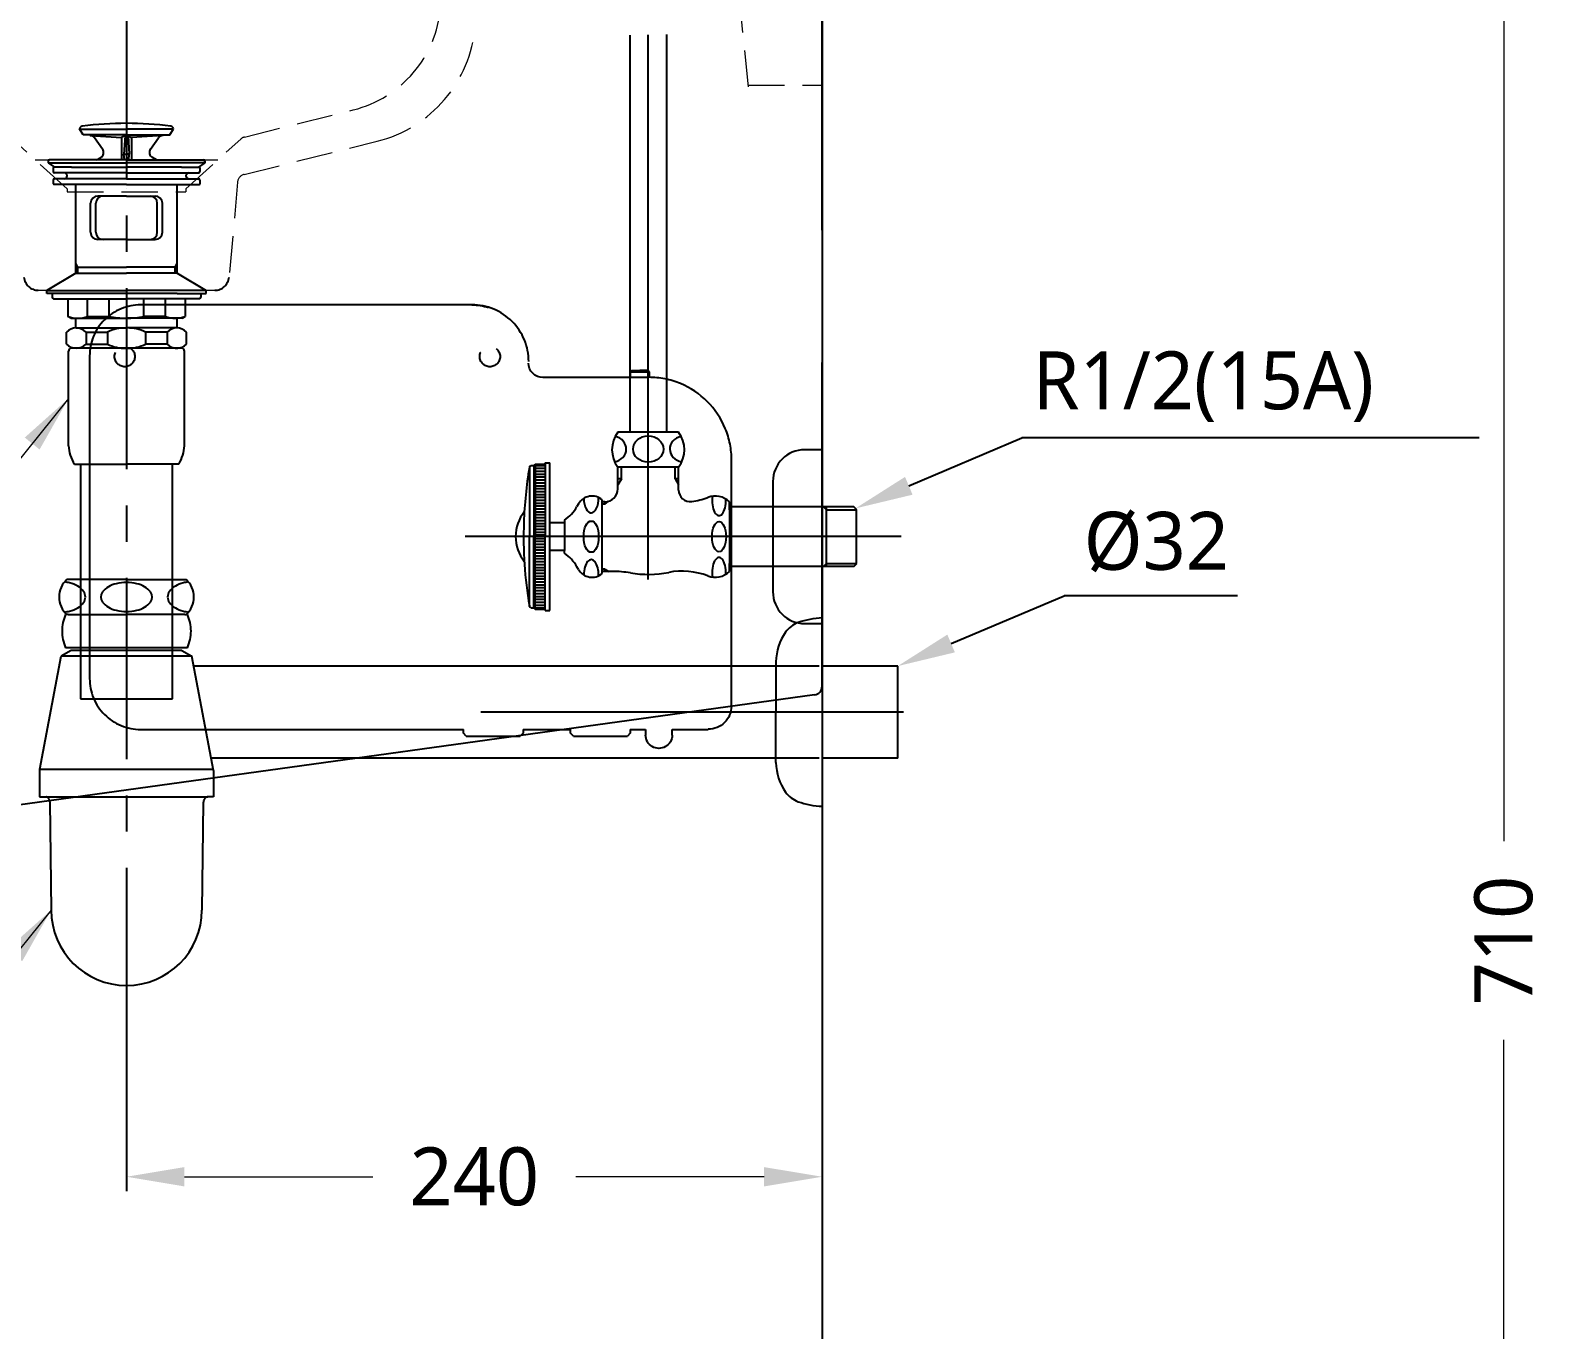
# Model space of a CAD drawing. Header units: inches. Extents: x 2601 to 5701, y -10811 to -8711.
# Drawn here: x 4375 to 4897, y -10448 to -9999 of the extents above; entities that cross this region are included whole.
import ezdxf

# ---------------------------------------------------------------- set-up
doc = ezdxf.new("R2010")
doc.units = ezdxf.units.IN
doc.header["$LTSCALE"] = 50
doc.header["$MEASUREMENT"] = 0
doc.linetypes.add('CENTER', pattern=[2, 1.25, -0.25, 0.25, -0.25])
doc.linetypes.add('HIDDEN', pattern=[0.375, 0.25, -0.125])
for name, color, linetype in [('1', 1, 'Continuous'), ('3', 3, 'Continuous'), ('4', 4, 'Continuous'), ('6', 6, 'Continuous'), ('7', 7, 'Continuous'), ('중심선', 1, 'CENTER')]:
    doc.layers.add(name, color=color, linetype=linetype)
doc.styles.get("Standard").update_dxf_attribs({"font": 'NanumGothic.ttf'})
doc.dimstyles.get("Standard").update_dxf_attribs({"dimtxt": 20, "dimasz": 20, "dimexe": 5, "dimexo": 1.5, "dimgap": 10, "dimtad": 0, "dimtoh": 1, "dimdec": 0, "dimzin": 0, "dimdsep": 46, "dimtxsty": 'Standard', "dimcen": 0, "dimclrd": 3, "dimclre": 3, "dimclrt": 2, "dimadec": 0, "dimazin": 3, "dimtfac": 1, "dimtdec": 0, "dimtofl": 0, "dimtmove": 0, "dimatfit": 3, "dimfxl": 1, "dimtolj": 1, "dimtzin": 0, "dimlwd": 0, "dimlwe": 25, "dimarcsym": 0})

# ---------------------------------------------------------------- blocks, each defined once
blk = doc.blocks.new('*D40')
at = {"color": 3, "linetype": 'Continuous', "lineweight": 25, "transparency": 16777216}
for p, q in [((4408.71, -10304.22), (4408.71, -10399.73)), ((4648.71, -10308.54), (4648.71, -10399.73))]:
    blk.add_line(p, q, dxfattribs=at)
at = {"color": 3, "linetype": 'Continuous', "lineweight": 0, "transparency": 16777216}
for p, q in [((4428.71, -10394.73), (4493.71, -10394.73)), ((4628.71, -10394.73), (4563.71, -10394.73))]:
    blk.add_line(p, q, dxfattribs=at)
at = {"color": 3, "transparency": 16777216}
for points in [[(4428.71, -10391.4), (4428.71, -10398.07), (4408.71, -10394.73)], [(4628.71, -10391.4), (4628.71, -10398.07), (4648.71, -10394.73)]]:
    blk.add_solid(points, dxfattribs=at)
at = {"layer": 'DEFPOINTS', "color": 0, "transparency": 16777216}
for p in [(4408.71, -10302.72), (4648.71, -10307.04), (4648.71, -10394.73)]:
    blk.add_point(p, dxfattribs=at)
at = {"color": 2, "transparency": 16777216, "insert": (4528.71, -10394.73), "char_height": 20, "attachment_point": 5}
blk.add_mtext('\\A1;240', dxfattribs=at)
blk = doc.blocks.new('*D41')
at = {"color": 3, "linetype": 'Continuous', "lineweight": 25, "transparency": 16777216}
for p, q in [((4667.36, -9958.14), (4888.89, -9958.14)), ((4650.21, -10668.14), (4888.89, -10668.14))]:
    blk.add_line(p, q, dxfattribs=at)
at = {"color": 3, "linetype": 'Continuous', "lineweight": 0, "transparency": 16777216}
for p, q in [((4883.89, -9978.14), (4883.89, -10279)), ((4883.89, -10648.14), (4883.89, -10347.44))]:
    blk.add_line(p, q, dxfattribs=at)
at = {"color": 3, "transparency": 16777216}
for points in [[(4880.56, -9978.14), (4887.23, -9978.14), (4883.89, -9958.14)], [(4880.56, -10648.14), (4887.23, -10648.14), (4883.89, -10668.14)]]:
    blk.add_solid(points, dxfattribs=at)
at = {"layer": 'DEFPOINTS', "color": 0, "transparency": 16777216}
for p in [(4665.86, -9958.14), (4648.71, -10668.14), (4883.89, -10668.14)]:
    blk.add_point(p, dxfattribs=at)
at = {"color": 2, "transparency": 16777216, "insert": (4883.89, -10313.22), "char_height": 20, "attachment_point": 5, "rotation": 90}
blk.add_mtext('\\A1;710', dxfattribs=at)
blk = doc.blocks.new('A$C0C7A2984')
at = {"layer": '1', "color": 7, "linetype": 'Continuous'}
for p, q in [((89.59, 153), (203.92, 153)), ((221.5, 135.42), (221.5, 24.09)), ((28.47, 129.88), (28.47, 127.99)), ((28.58, 127.93), (28.58, 128)), ((28.58, 127.93), (65.09, 127.93)), ((34.88, 128), (34.87, 129.92)), ((0, 14.59), (0, 99.42)), ((20.5, 6.5), (8.09, 6.5)), ((20.5, 4.59), (20.5, 6.5)), ((34.94, 6.5), (29.67, 6.5)), ((29.67, 6.5), (29.67, 4.59)), ((34.94, 6.5), (34.94, 5.25)), ((34.94, 5.25), (35.94, 4.25)), ((54.54, 4.25), (55.54, 5.25)), ((55.54, 5.25), (55.54, 6.5)), ((71.94, 6.5), (55.54, 6.5)), ((71.94, 6.5), (71.94, 5.25)), ((71.94, 5.25), (72.94, 4.25)), ((91.54, 4.25), (92.54, 5.25)), ((92.54, 5.25), (92.54, 6.5)), ((203.92, 6.5), (92.54, 6.5)), ((54.54, 4.25), (35.94, 4.25)), ((91.54, 4.25), (72.94, 4.25))]:
    blk.add_line(p, q, dxfattribs=at)
at = {"layer": '1', "color": 7, "linetype": 'Continuous', "extrusion": (0, 3.07218e-06, 1)}
for centre, start, end in [((28.97, 129.89, 0), 90.2801, 180.2287), ((34.37, 129.91, 0), 0.3315, 90.2799)]:
    blk.add_arc(centre, 0.5, start, end, dxfattribs=at)
at = {"layer": '1', "color": 7, "linetype": 'Continuous'}
for centre, major_axis, ratio, start_param, end_param in [((31.67, 129.9), (3.2, 0.02), 0.000003, 1.570796, 3.141609), ((31.67, 129.9), (3.2, 0.02), 0.000003, 0, 1.570796), ((8.08, 14.59), (0, 8.02), 1, 1.570796, 3.141593), ((25.09, 4.59), (0, 4.59), 1, 1.570796, 4.712389)]:
    blk.add_ellipse(centre, major_axis=major_axis, ratio=ratio, start_param=start_param, end_param=end_param, dxfattribs=at)
for points, degree, knots in [([(70, 133.42), (70, 135.96), (70.51, 138.54), (72.47, 143.28), (73.92, 145.45), (77.55, 149.08), (79.72, 150.53), (84.46, 152.49), (87.04, 153), (89.59, 153)], 3, [0, 0, 0, 0, 0.25, 0.25, 0.5, 0.5, 0.75, 0.75, 1, 1, 1, 1]), ([(203.92, 153), (206.2, 153), (208.51, 152.54), (212.78, 150.78), (214.72, 149.48), (217.98, 146.22), (219.28, 144.28), (221.04, 140.01), (221.5, 137.7), (221.5, 135.42)], 3, [0, 0, 0, 0, 0.25, 0.25, 0.5, 0.5, 0.75, 0.75, 1, 1, 1, 1]), ([(28.96, 130.39), (28.96, 130.39), (29.15, 130.39), (29.36, 130.39), (30.15, 130.39), (30.67, 130.4), (31.15, 130.4), (31.66, 130.4)], 2, [0, 0, 0, 0.249836, 0.249836, 0.499891, 0.749945, 0.749945, 1, 1, 1]), ([(65.09, 127.93), (66.39, 127.93), (67.69, 128.47), (69.53, 130.31), (70.07, 131.6), (70.07, 132.91)], 3, [0, 0, 0, 0, 0.5, 0.5, 1, 1, 1, 1]), ([(0, 99.42), (0, 101.29), (0.18, 103.16), (0.91, 106.83), (1.46, 108.63), (3.61, 113.81), (5.73, 116.98), (11.02, 122.27), (14.19, 124.39), (19.37, 126.54), (21.17, 127.09), (24.84, 127.82), (26.72, 128), (28.58, 128)], 3, [0, 0, 0, 0, 0.125, 0.125, 0.25, 0.25, 0.5, 0.5, 0.75, 0.75, 0.875, 0.875, 1, 1, 1, 1]), ([(221.5, 24.09), (221.5, 21.8), (221.04, 19.49), (219.28, 15.23), (217.98, 13.28), (214.72, 10.02), (212.78, 8.72), (208.51, 6.96), (206.2, 6.5), (203.92, 6.5)], 3, [0, 0, 0, 0, 0.25, 0.25, 0.5, 0.5, 0.75, 0.75, 1, 1, 1, 1])]:
    blk.add_open_spline(points, degree=degree, knots=knots, dxfattribs=at)
blk.add_open_spline([(89.62, 152.97), (87.67, 152.97), (85.71, 152.67), (83.84, 152.09)], degree=3, dxfattribs=at)
blk.add_rational_spline([(34.36, 130.41), (34.36, 130.41), (33.01, 130.41), (31.66, 130.4)], [0.500000136485, 0.49982626315, 0.666492884321, 1], degree=3, dxfattribs=at)

msp = doc.modelspace()

# ---------------------------------------------------------------- linework, layer by layer
at = {"color": 1}
msp.add_line((4648.71, -9744.93), (4648.71, -10668.14), dxfattribs=at)
at = {"color": 7}
for p, q in [((4648.71, -10068.14), (4648.71, -9893.14)), ((4648.71, -10068.14), (4648.71, -10113.78)), ((4648.71, -10225.53), (4648.71, -10113.78)), ((4646.12, -10228.5), (4290.14, -10277.77))]:
    msp.add_line(p, q, dxfattribs=at)
at = {"color": 7, "linetype": 'HIDDEN', "lineweight": 0}
for p, q in [((4623.26, -10018.67), (4611.96, -9905.64)), ((4623.21, -10018.14), (4648.71, -10018.14)), ((4449.4, -10036.03), (4486.92, -10026.67)), ((4388.21, -10053.9), (4370.25, -10037.58)), ((4429.21, -10053.9), (4448.11, -10036.72)), ((4449.29, -10048.94), (4495.14, -10037.51)), ((4377.21, -10043.9), (4440.21, -10043.9)), ((4388.21, -10053.9), (4388.21, -10054.9)), ((4388.21, -10054.9), (4429.21, -10054.9)), ((4429.21, -10053.9), (4429.21, -10054.9)), ((4447.02, -10051.59), (4444.11, -10084.35)), ((4378.28, -10088.9), (4439.13, -10088.9))]:
    msp.add_line(p, q, dxfattribs=at)
at = {"color": 4, "linetype": 'HIDDEN'}
for p, q in [((4378.71, -10254.12), (4378.71, -10263.62)), ((4438.71, -10254.62), (4438.71, -10263.62)), ((4378.71, -10263.62), (4381.08, -10263.62)), ((4438.71, -10263.62), (4436.71, -10263.62))]:
    msp.add_line(p, q, dxfattribs=at)
at = {"color": 3}
for points in [[(4678.62, -10156.35), (4717.58, -10139.86)], [(4693.22, -10210.75), (4732.17, -10194.26)]]:
    msp.add_lwpolyline(points, dxfattribs=at)
at = {"color": 7, "linetype": 'HIDDEN'}
for centre in [(4408.09, -10111.77), (4534.09, -10111.77)]:
    msp.add_circle(centre, 3.5, dxfattribs=at)
at = {"color": 7, "linetype": 'HIDDEN', "lineweight": 0}
for centre, radius, start, end in [((4477.25, -9987.86), 40, 284, 355), ((4484.25, -9993.84), 45, 284, 355), ((4450.13, -10038.94), 3, 104, 132.2737), ((4450.01, -10051.85), 3, 104, 174.9204)]:
    msp.add_arc(centre, radius, start, end, dxfattribs=at)
at = {"color": 7, "linetype": 'HIDDEN'}
for centre, start, end in [((4378.28, -10083.9), 185.0796, 270), ((4439.13, -10083.9), 270, 354.9204)]:
    msp.add_arc(centre, 5, start, end, dxfattribs=at)
at = {"color": 4, "linetype": 'HIDDEN'}
for centre, radius, start, end in [((4400.31, -10206.47), 13.85, 155.4705, 204.5295), ((4417.11, -10206.47), 13.85, 335.4705, 24.5295), ((4380.21, -10265.42), 2, 0, 64.1581), ((4437.21, -10265.56), 2, 104.4775, 180)]:
    msp.add_arc(centre, radius, start, end, dxfattribs=at)
at = {"color": 7}
msp.add_arc((4645.71, -10225.53), 3, 277.881, 0, dxfattribs=at)
at = {"color": 7, "linetype": 'HIDDEN', "lineweight": 0}
msp.add_open_spline([(4623.26, -10018.67), (4623.26, -10018.67), (4623.26, -10018.67), (4623.26, -10018.67)], degree=3, dxfattribs=at)
at = {"color": 3}
for points in [[(4679.92, -10159.42), (4660.21, -10164.15), (4677.32, -10153.28)], [(4694.52, -10213.82), (4674.8, -10218.55), (4691.92, -10207.68)]]:
    msp.add_solid(points, dxfattribs=at)
at = {"layer": '1', "color": 3}
for p, q in [((4875.42, -10139.86), (4717.58, -10139.86)), ((4792.08, -10194.26), (4732.17, -10194.26))]:
    msp.add_line(p, q, dxfattribs=at)
at = {"layer": '3'}
for p, q in [((4393.71, -10035.3), (4392.48, -10033.17)), ((4392.59, -10033.37), (4408.71, -10033.37)), ((4424.82, -10033.37), (4408.71, -10033.37)), ((4423.71, -10035.3), (4424.94, -10033.17)), ((4408.71, -10035.3), (4393.71, -10035.3)), ((4396.22, -10035.49), (4406.96, -10036.19)), ((4400.43, -10040.18), (4397.71, -10036.33)), ((4408.71, -10035.3), (4406.96, -10036.19)), ((4406.96, -10036.19), (4406.96, -10043.9)), ((4408.19, -10035.57), (4407.76, -10041.97)), ((4408.71, -10035.3), (4423.71, -10035.3)), ((4408.71, -10035.3), (4410.46, -10036.19)), ((4409.22, -10035.57), (4409.66, -10041.97)), ((4421.19, -10035.49), (4410.46, -10036.19)), ((4410.46, -10036.19), (4410.46, -10043.9)), ((4416.98, -10040.18), (4419.7, -10036.33)), ((4381.71, -10044.3), (4381.71, -10044.9)), ((4391.41, -10043.9), (4382.11, -10043.9)), ((4408.71, -10043.9), (4391.41, -10043.9)), ((4398.35, -10043.9), (4399.8, -10043.07)), ((4407.96, -10043.9), (4407.76, -10041.95)), ((4407.76, -10041.95), (4408.71, -10041.95)), ((4409.66, -10041.95), (4408.71, -10041.95)), ((4408.71, -10043.9), (4426.01, -10043.9)), ((4409.45, -10043.9), (4409.66, -10041.95)), ((4419.06, -10043.9), (4417.62, -10043.07)), ((4426.01, -10043.9), (4435.31, -10043.9)), ((4435.71, -10044.3), (4435.71, -10044.9)), ((4381.71, -10044.9), (4408.71, -10044.9)), ((4381.71, -10044.9), (4383.85, -10046.4)), ((4383.41, -10046.6), (4383.41, -10047.9)), ((4389.71, -10046.4), (4383.61, -10046.4)), ((4408.71, -10048.4), (4383.91, -10048.4)), ((4389.71, -10046.4), (4408.71, -10046.4)), ((4435.71, -10044.9), (4408.71, -10044.9)), ((4427.71, -10046.4), (4408.71, -10046.4)), ((4408.71, -10048.4), (4433.51, -10048.4)), ((4427.71, -10046.4), (4433.81, -10046.4)), ((4435.71, -10044.9), (4433.56, -10046.4)), ((4434.01, -10046.6), (4434.01, -10047.9)), ((4383.41, -10050.9), (4383.41, -10052.2)), ((4408.71, -10052.4), (4383.61, -10052.4)), ((4408.71, -10050.4), (4383.91, -10050.4)), ((4391.21, -10083), (4391.21, -10052.4)), ((4408.71, -10050.4), (4433.51, -10050.4)), ((4408.71, -10052.4), (4433.81, -10052.4)), ((4426.21, -10083), (4426.21, -10052.4)), ((4434.01, -10050.9), (4434.01, -10052.2)), ((4396.33, -10068.9), (4396.33, -10058.9)), ((4398.1, -10068.9), (4398.1, -10058.9)), ((4408.71, -10056.4), (4398.83, -10056.4)), ((4408.71, -10056.4), (4418.58, -10056.4)), ((4419.31, -10068.9), (4419.31, -10058.9)), ((4421.08, -10068.9), (4421.08, -10058.9)), ((4408.71, -10071.4), (4398.83, -10071.4)), ((4408.71, -10071.4), (4418.58, -10071.4)), ((4391.91, -10080.9), (4391.21, -10079.69)), ((4391.21, -10080.9), (4408.71, -10080.9)), ((4391.91, -10083), (4391.91, -10080.9)), ((4426.21, -10080.9), (4408.71, -10080.9)), ((4425.51, -10080.9), (4426.21, -10079.69)), ((4425.51, -10083), (4425.51, -10080.9)), ((4391.21, -10083), (4381.21, -10089)), ((4391.21, -10083), (4408.71, -10083)), ((4426.21, -10083), (4408.71, -10083)), ((4426.21, -10083), (4436.21, -10089)), ((4381.21, -10089), (4408.71, -10089)), ((4381.21, -10090), (4381.21, -10089)), ((4391.21, -10090), (4381.21, -10090)), ((4383.01, -10090), (4383.01, -10091.3)), ((4426.21, -10090), (4391.21, -10090)), ((4436.21, -10089), (4408.71, -10089)), ((4426.21, -10090), (4436.21, -10090)), ((4434.4, -10090), (4434.4, -10091.3)), ((4436.21, -10090), (4436.21, -10089)), ((4383.51, -10091.8), (4388.51, -10091.8)), ((4388.51, -10091.8), (4408.71, -10091.8)), ((4388.51, -10091.8), (4388.51, -10097.92)), ((4395.29, -10097.92), (4395.29, -10091.8)), ((4402.69, -10097.92), (4402.69, -10091.8)), ((4428.9, -10091.8), (4408.71, -10091.8)), ((4414.72, -10097.92), (4414.72, -10091.8)), ((4422.12, -10097.92), (4422.12, -10091.8)), ((4428.9, -10091.8), (4428.9, -10097.92)), ((4433.9, -10091.8), (4428.9, -10091.8)), ((4389.51, -10098.5), (4388.51, -10097.92)), ((4389.51, -10098.5), (4390.91, -10098.5)), ((4390.91, -10098.5), (4408.71, -10098.5)), ((4391.21, -10101.91), (4391.21, -10098.5)), ((4391.35, -10101.9), (4408.46, -10101.9)), ((4395.29, -10097.92), (4402.69, -10097.92)), ((4426.5, -10098.5), (4408.71, -10098.5)), ((4426.06, -10101.9), (4408.95, -10101.9)), ((4422.12, -10097.92), (4414.72, -10097.92)), ((4426.21, -10101.91), (4426.21, -10098.5)), ((4427.9, -10098.5), (4426.5, -10098.5)), ((4427.9, -10098.5), (4428.9, -10097.92)), ((4387.96, -10107.46), (4387.96, -10103.35)), ((4394.74, -10103.35), (4402.14, -10103.35)), ((4394.74, -10103.35), (4394.74, -10107.46)), ((4402.14, -10103.35), (4402.14, -10107.46)), ((4415.28, -10103.35), (4415.28, -10107.46)), ((4422.68, -10103.35), (4415.28, -10103.35)), ((4422.68, -10103.35), (4422.68, -10107.46)), ((4429.45, -10107.46), (4429.45, -10103.35)), ((4388.71, -10142.51), (4388.71, -10109.9)), ((4408.71, -10108.9), (4389.71, -10108.9)), ((4394.74, -10107.46), (4402.14, -10107.46)), ((4426.06, -10108.9), (4408.71, -10108.9)), ((4422.68, -10107.46), (4415.28, -10107.46)), ((4425.51, -10108.9), (4426.06, -10108.9)), ((4426.06, -10108.9), (4426.46, -10108.9)), ((4427.71, -10108.9), (4426.21, -10108.9)), ((4428.71, -10142.51), (4428.71, -10109.9)), ((4428.71, -10115.27), (4428.71, -10109.9)), ((4390.71, -10148.9), (4408.71, -10148.9)), ((4392.83, -10148.9), (4392.83, -10229.9)), ((4426.71, -10148.9), (4408.71, -10148.9)), ((4424.58, -10229.9), (4424.58, -10148.9)), ((4392.83, -10229.9), (4424.58, -10229.9))]:
    msp.add_line(p, q, dxfattribs=at)
for centre, radius, start, end in [((4393.56, -10033.37), 1.1, 97.3204, 169.4262), ((4408.71, -10151.3), 120, 90, 97.3204), ((4408.71, -10151.3), 120, 82.6796, 90), ((4423.86, -10033.37), 1.1, 10.5738, 82.6796), ((4396.08, -10037.48), 2, 35.2023, 86.2618), ((4421.33, -10037.48), 2, 93.7382, 144.7977), ((4382.11, -10044.3), 0.4, 90, 180), ((4398.8, -10041.34), 2, 300, 35.2023), ((4418.62, -10041.34), 2, 144.7977, 240), ((4435.31, -10044.3), 0.4, 0, 90), ((4383.61, -10046.6), 0.2, 90, 180), ((4383.91, -10047.9), 0.5, 180, 270), ((4387.21, -10049.4), 1, 270, 90), ((4430.21, -10049.4), 1, 90, 270), ((4433.51, -10047.9), 0.5, 270, 0), ((4433.81, -10046.6), 0.2, 0, 90), ((4383.91, -10050.9), 0.5, 90, 180), ((4383.61, -10052.2), 0.2, 180, 270), ((4433.51, -10050.9), 0.5, 0, 90), ((4433.81, -10052.2), 0.2, 270, 0), ((4398.83, -10058.9), 2.5, 90, 180), ((4400.6, -10058.9), 2.5, 90, 180), ((4416.81, -10058.9), 2.5, 0, 90), ((4418.58, -10058.9), 2.5, 0, 90), ((4398.83, -10068.9), 2.5, 180, 270), ((4400.6, -10068.9), 2.5, 180, 270), ((4416.81, -10068.9), 2.5, 270, 0), ((4418.58, -10068.9), 2.5, 270, 0), ((4383.51, -10091.3), 0.5, 180, 270), ((4433.9, -10091.3), 0.5, 270, 0), ((4391.35, -10106.61), 4.7, 43.9409, 136.0591), ((4391.9, -10088.32), 10.18, 250.5679, 289.4321), ((4408.24, -10115.51), 13.61, 89.0643, 116.6472), ((4408.51, -10069.05), 29.46, 258.5956, 270.3737), ((4408.9, -10069.05), 29.46, 269.6263, 281.4044), ((4409.17, -10115.51), 13.61, 63.3528, 90.9357), ((4425.51, -10088.32), 10.18, 250.5679, 289.4321), ((4426.06, -10106.61), 4.7, 43.9409, 136.0591), ((4391.35, -10104.2), 4.7, 223.9409, 316.0591), ((4389.71, -10109.9), 1, 90, 180), ((4408.24, -10095.3), 13.61, 243.3528, 270.9357), ((4409.17, -10095.3), 13.61, 269.0643, 296.6472), ((4426.06, -10104.2), 4.7, 223.9409, 316.0591), ((4427.71, -10109.9), 1, 0, 90), ((4401.7, -10141.96), 13, 182.42, 212.3), ((4415.72, -10141.96), 13, 327.7, 357.58)]:
    msp.add_arc(centre, radius, start, end, dxfattribs=at)
at = {"layer": '4'}
for p, q in [((4392.46, -10188.72), (4388.17, -10188.72)), ((4408.71, -10188.72), (4392.46, -10188.72)), ((4408.71, -10188.72), (4424.96, -10188.72)), ((4424.96, -10188.72), (4429.25, -10188.72)), ((4388.56, -10200.72), (4388.17, -10200.72)), ((4388.56, -10200.72), (4408.71, -10200.72)), ((4388.56, -10200.72), (4408.71, -10200.72)), ((4428.86, -10200.72), (4408.71, -10200.72)), ((4428.86, -10200.72), (4408.71, -10200.72)), ((4428.86, -10200.72), (4429.25, -10200.72)), ((4378.8, -10254.12), (4386.21, -10215.12)), ((4389.61, -10213.12), (4386.21, -10215.12)), ((4431.21, -10215.12), (4386.21, -10215.12)), ((4429.71, -10212.22), (4387.71, -10212.22)), ((4427.81, -10213.12), (4389.61, -10213.12)), ((4427.81, -10213.12), (4431.21, -10215.12)), ((4438.71, -10254.62), (4431.21, -10215.12)), ((4647.73, -10218.55), (4431.86, -10218.55)), ((4632.73, -10217.03), (4632.73, -10234.43)), ((4674.8, -10218.55), (4648.71, -10218.55)), ((4674.8, -10250.3), (4674.8, -10218.55)), ((4676.8, -10234.43), (4530.94, -10234.43)), ((4632.73, -10251.82), (4632.73, -10234.43)), ((4647.73, -10250.3), (4437.89, -10250.3)), ((4674.8, -10250.3), (4648.71, -10250.3)), ((4378.71, -10254.12), (4438.61, -10254.12)), ((4381.08, -10263.62), (4436.71, -10263.62)), ((4382.21, -10265.42), (4382.71, -10302.72)), ((4435.21, -10265.56), (4434.71, -10302.72))]:
    msp.add_line(p, q, dxfattribs=at)
for centre, radius, start, end in [((4393.46, -10194.72), 8, 131.4096, 228.5904), ((4385.46, -10204.84), 15.42, 76.3745, 82.907), ((4386.67, -10199.84), 10.28, 59.664, 76.3745), ((4407.48, -10200.08), 10.23, 103.1721, 119.4668), ((4408.71, -10205.33), 15.61, 90, 103.1721), ((4408.71, -10205.33), 15.61, 76.8279, 90), ((4409.93, -10200.08), 10.23, 60.5332, 76.8279), ((4430.75, -10199.84), 10.28, 103.6255, 120.336), ((4431.96, -10204.84), 15.42, 97.093, 103.6255), ((4423.96, -10194.72), 8, 311.4096, 48.5904), ((4388.51, -10196.69), 6.63, 35.2916, 59.664), ((4391.3, -10194.72), 3.21, 0, 35.2916), ((4391.3, -10194.72), 3.21, 324.7084, 0), ((4402.8, -10194.72), 2.94, 143.7544, 216.2456), ((4405.61, -10196.78), 6.43, 119.4668, 143.7544), ((4411.8, -10196.78), 6.43, 36.2456, 60.5332), ((4414.62, -10194.72), 2.94, 323.7544, 36.2456), ((4426.11, -10194.72), 3.21, 144.7084, 180), ((4426.11, -10194.72), 3.21, 180, 215.2916), ((4428.9, -10196.69), 6.63, 120.336, 144.7084), ((4385.46, -10184.59), 15.42, 277.093, 283.6255), ((4386.67, -10189.59), 10.28, 283.6255, 300.336), ((4388.51, -10192.74), 6.63, 300.336, 324.7084), ((4405.61, -10192.65), 6.43, 216.2456, 240.5332), ((4407.48, -10189.35), 10.23, 240.5332, 256.8279), ((4408.71, -10184.1), 15.61, 256.8279, 270), ((4408.71, -10184.1), 15.61, 270, 283.1721), ((4409.93, -10189.35), 10.23, 283.1721, 299.4668), ((4411.8, -10192.65), 6.43, 299.4668, 323.7544), ((4428.9, -10192.74), 6.63, 215.2916, 239.664), ((4430.75, -10189.59), 10.28, 239.664, 256.3745), ((4431.96, -10184.59), 15.42, 256.3745, 262.907), ((4644.05, -10212.85), 10, 111.1927, 142.8035), ((4650.21, -10231.89), 30, 92.866, 109.0071), ((4652.71, -10217.93), 20, 146.2077, 177.4359), ((4652.71, -10250.93), 20, 182.5641, 213.7923), ((4644.05, -10256.01), 10, 217.1965, 248.8073), ((4650.21, -10236.97), 30, 250.9929, 267.134), ((4408.71, -10302.72), 26, 180, 0)]:
    msp.add_arc(centre, radius, start, end, dxfattribs=at)
at = {"layer": '6'}
for p, q in [((4582.36, -10000.86), (4582.36, -10137.9)), ((4588.71, -10188.62), (4588.71, -10000.73)), ((4595.06, -10000.6), (4595.06, -10137.9)), ((4595.06, -10137.9), (4578.21, -10137.9)), ((4599.21, -10137.9), (4595.06, -10137.9)), ((4549.21, -10149.4), (4549.71, -10148.9)), ((4549.71, -10148.9), (4549.71, -10173.9)), ((4549.71, -10148.9), (4552.91, -10148.9)), ((4553.21, -10148.4), (4554.71, -10148.4)), ((4553.21, -10148.6), (4553.21, -10148.4)), ((4553.21, -10148.6), (4553.21, -10173.9)), ((4554.71, -10149.4), (4554.71, -10148.4)), ((4648.71, -10143.9), (4642.71, -10143.9)), ((4547.79, -10149.9), (4547.79, -10173.9)), ((4548.38, -10149.4), (4549.21, -10149.4)), ((4549.21, -10149.4), (4549.21, -10173.9)), ((4549.71, -10149.31), (4553.21, -10149.31)), ((4549.71, -10150.31), (4553.21, -10150.31)), ((4549.71, -10151.31), (4553.21, -10151.31)), ((4549.71, -10152.31), (4553.21, -10152.31)), ((4549.71, -10153.31), (4553.21, -10153.31)), ((4554.71, -10173.9), (4554.71, -10149.4)), ((4578.21, -10157.4), (4578.21, -10149.9)), ((4599.21, -10149.9), (4578.21, -10149.9)), ((4579.46, -10153.9), (4578.21, -10153.9)), ((4579.46, -10153.9), (4578.21, -10156.07)), ((4579.46, -10153.9), (4579.46, -10149.9)), ((4597.96, -10153.9), (4597.96, -10149.9)), ((4599.21, -10153.9), (4597.96, -10153.9)), ((4597.96, -10153.9), (4599.21, -10156.07)), ((4599.21, -10157.82), (4599.21, -10149.9)), ((4549.71, -10154.31), (4553.21, -10154.31)), ((4549.71, -10155.31), (4553.21, -10155.31)), ((4549.71, -10156.31), (4553.21, -10156.31)), ((4549.71, -10157.31), (4553.21, -10157.31)), ((4549.71, -10158.31), (4553.21, -10158.31)), ((4549.71, -10159.31), (4553.21, -10159.31)), ((4631.71, -10154.9), (4631.71, -10192.9)), ((4549.71, -10160.31), (4553.21, -10160.31)), ((4549.71, -10161.31), (4553.21, -10161.31)), ((4549.71, -10162.31), (4553.21, -10162.31)), ((4549.71, -10163.31), (4553.21, -10163.31)), ((4549.71, -10164.31), (4553.21, -10164.31)), ((4564.68, -10162.58), (4564.13, -10163.54)), ((4572.79, -10161.9), (4572.79, -10161.18)), ((4572.79, -10185.9), (4572.79, -10161.9)), ((4573.71, -10161.9), (4572.79, -10161.9)), ((4573.71, -10162.65), (4572.79, -10162.65)), ((4573.71, -10162.65), (4575.01, -10161.71)), ((4573.71, -10162.65), (4573.71, -10161.9)), ((4616.71, -10164.65), (4616.71, -10161.9)), ((4648.71, -10163.65), (4616.71, -10163.65)), ((4659.71, -10163.65), (4648.71, -10163.65)), ((4650.21, -10164.65), (4649.21, -10163.65)), ((4650.21, -10184.15), (4650.21, -10163.65)), ((4660.71, -10164.65), (4659.71, -10163.65)), ((4549.71, -10165.31), (4553.21, -10165.31)), ((4549.71, -10166.31), (4553.21, -10166.31)), ((4549.71, -10167.31), (4553.21, -10167.31)), ((4549.71, -10168.31), (4553.21, -10168.31)), ((4549.71, -10169.31), (4553.21, -10169.31)), ((4559.79, -10169.15), (4554.71, -10169.15)), ((4559.79, -10168.17), (4559.79, -10169.15)), ((4559.79, -10169.15), (4559.79, -10178.65)), ((4616.71, -10164.65), (4616.71, -10183.15)), ((4650.21, -10164.65), (4660.71, -10164.65)), ((4660.58, -10183.15), (4660.58, -10164.65)), ((4675.99, -10173.9), (4525.57, -10173.9)), ((4547.79, -10197.9), (4547.79, -10173.9)), ((4549.21, -10198.4), (4549.21, -10173.9)), ((4549.71, -10170.31), (4553.21, -10170.31)), ((4549.71, -10171.31), (4553.21, -10171.31)), ((4549.71, -10172.31), (4553.21, -10172.31)), ((4549.71, -10173.31), (4553.21, -10173.31)), ((4549.71, -10198.9), (4549.71, -10173.9)), ((4549.71, -10174.49), (4553.21, -10174.49)), ((4553.21, -10199.2), (4553.21, -10173.9)), ((4554.71, -10199.4), (4554.71, -10173.9)), ((4549.71, -10175.49), (4553.21, -10175.49)), ((4549.71, -10176.49), (4553.21, -10176.49)), ((4549.71, -10177.49), (4553.21, -10177.49)), ((4549.71, -10178.49), (4553.21, -10178.49)), ((4549.71, -10179.49), (4553.21, -10179.49)), ((4559.79, -10178.65), (4554.71, -10178.65)), ((4559.79, -10179.64), (4559.79, -10178.65)), ((4549.71, -10180.49), (4553.21, -10180.49)), ((4549.71, -10181.49), (4553.21, -10181.49)), ((4549.71, -10182.49), (4553.21, -10182.49)), ((4549.71, -10183.49), (4553.21, -10183.49)), ((4549.71, -10184.49), (4553.21, -10184.49)), ((4564.68, -10185.22), (4564.13, -10184.27)), ((4573.71, -10185.15), (4572.79, -10185.15)), ((4573.71, -10185.9), (4573.71, -10185.15)), ((4573.71, -10185.15), (4575.01, -10185.9)), ((4616.71, -10185.9), (4616.71, -10183.15)), ((4648.71, -10184.15), (4616.71, -10184.15)), ((4616.71, -10184.15), (4616.71, -10184.34)), ((4616.71, -10185.9), (4616.71, -10184.34)), ((4659.71, -10184.15), (4648.71, -10184.15)), ((4649.21, -10184.15), (4650.21, -10183.15)), ((4650.21, -10183.15), (4660.71, -10183.15)), ((4659.71, -10184.15), (4660.71, -10183.15)), ((4549.71, -10185.49), (4553.21, -10185.49)), ((4549.71, -10186.49), (4553.21, -10186.49)), ((4549.71, -10187.49), (4553.21, -10187.49)), ((4549.71, -10188.49), (4553.21, -10188.49)), ((4549.71, -10189.49), (4553.21, -10189.49)), ((4549.71, -10190.49), (4553.21, -10190.49)), ((4572.79, -10186.62), (4572.79, -10185.9)), ((4576.42, -10185.9), (4572.79, -10185.9)), ((4549.71, -10191.49), (4553.21, -10191.49)), ((4549.71, -10192.49), (4553.21, -10192.49)), ((4549.71, -10193.49), (4553.21, -10193.49)), ((4549.71, -10194.49), (4553.21, -10194.49)), ((4549.71, -10195.49), (4553.21, -10195.49)), ((4548.38, -10198.4), (4549.21, -10198.4)), ((4549.21, -10198.4), (4549.71, -10198.9)), ((4549.71, -10196.49), (4553.21, -10196.49)), ((4549.71, -10197.49), (4553.21, -10197.49)), ((4549.71, -10198.49), (4553.21, -10198.49)), ((4549.71, -10198.9), (4552.91, -10198.9)), ((4553.21, -10199.4), (4553.21, -10199.2)), ((4553.21, -10199.4), (4554.71, -10199.4)), ((4642.71, -10203.9), (4648.71, -10203.9))]:
    msp.add_line(p, q, dxfattribs=at)
for centre, radius, start, end in [((4586.21, -10143.9), 10, 143.1301, 216.8699), ((4591.21, -10143.9), 10, 323.1301, 36.8699), ((4552.91, -10148.6), 0.3, 270, 0), ((4642.71, -10154.9), 11, 90, 180), ((4690.71, -10173.9), 145, 170.5066, 178.0569), ((4548.38, -10150.1), 0.7, 90, 170.5066), ((4573.71, -10157.4), 4.5, 270, 0), ((4603.21, -10157.82), 4, 180, 277.7117), ((4552, -10156.54), 14, 303.8098, 330), ((4569.32, -10165.26), 5.36, 49.5694, 150), ((4600.41, -10137.18), 24.83, 277.7117, 290.9661), ((4611.8, -10166.9), 7, 45.4871, 110.9661), ((4556.96, -10173.95), 14, 141.7859, 179.7527), ((4690.71, -10173.9), 145, 178.0569, 189.4934), ((4556.96, -10173.81), 14, 180.2473, 218.2141), ((4552, -10191.27), 14, 30, 56.1902), ((4569.32, -10182.55), 5.36, 210, 310.4306), ((4576.42, -10223.9), 38, 80.6952, 90), ((4588.71, -10148.9), 38, 260.6952, 280.7373), ((4600.41, -10210.63), 24.83, 69.0339, 100.7373), ((4611.8, -10180.91), 7, 249.0339, 314.5), ((4642.71, -10192.9), 11, 180, 270), ((4548.38, -10197.7), 0.7, 189.4934, 270), ((4552.91, -10199.2), 0.3, 0, 90)]:
    msp.add_arc(centre, radius, start, end, dxfattribs=at)
for centre, major_axis, ratio, start_param, end_param in [((4575.93, -10143.68), (-5.23, 0), 0.866391, 1.800504, 4.443058), ((4601.39, -10143.68), (5.23, 0), 0.866391, 1.824119, 4.49897), ((4569.03, -10160.31), (0, 5.4), 0.478204, 1.649187, 4.692658), ((4613.15, -10161.4), (0, 5.22), 0.46009, 1.292018, 4.793095), ((4569.03, -10187.22), (0, 5.4), 0.478204, 4.6817, 7.825213), ((4613.15, -10186.32), (0, 5.22), 0.46009, 4.613779, 8.15122)]:
    msp.add_ellipse(centre, major_axis=major_axis, ratio=ratio, start_param=start_param, end_param=end_param, dxfattribs=at)
for centre, major_axis, ratio in [((4588.71, -10143.68), (5.23, 0), 0.866391), ((4569.03, -10173.9), (0, -5.4), 0.478204), ((4613.15, -10173.9), (0, -5.22), 0.46009)]:
    msp.add_ellipse(centre, major_axis=major_axis, ratio=ratio, dxfattribs=at)
at = {"layer": '7', "extrusion": (0, 1, 0)}
for p, q in [((4408.71, -10053.66, -14.18), (4408.71, -10053.66, 445.82)), ((4408.71, -10053.66, 445.82), (4408.71, -10053.66, -14.18)), ((4408.71, -10053.66, -14.18), (4408.71, -10053.66, 445.82)), ((4408.71, -10053.66, 445.82), (4408.71, -10053.66, -14.18)), ((4408.71, -10053.66, 20), (4408.71, -10053.66, 0)), ((4408.71, -10053.66, 20), (4408.71, -10053.66, 0)), ((4408.71, -10053.66, 20), (4408.71, -10053.66, 0)), ((4408.71, -10053.66, 20), (4408.71, -10053.66, 0)), ((4408.71, -10053.66, -14.18), (4408.71, -10053.66, -14.18)), ((4408.71, -10053.66, -14.18), (4408.71, -10053.66, -14.18)), ((4408.71, -10053.66, -14.18), (4408.71, -10053.66, -14.18)), ((4408.71, -10053.66, -14.18), (4408.71, -10053.66, -14.18)), ((4408.71, -10053.66, 0), (4408.71, -10053.66, -14.18)), ((4408.71, -10053.66, 0), (4408.71, -10053.66, -14.18)), ((4408.71, -10053.66, 0), (4408.71, -10053.66, -14.18)), ((4408.71, -10053.66, 0), (4408.71, -10053.66, -14.18)), ((4408.71, -10053.66, 445.82), (4408.71, -10053.66, 445.82)), ((4408.71, -10053.66, 445.82), (4408.71, -10053.66, 445.82)), ((4408.71, -10053.66, 445.82), (4408.71, -10053.66, 445.82)), ((4408.71, -10053.66, 445.82), (4408.71, -10053.66, 445.82)), ((4408.71, -10053.66, 410.51), (4408.71, -10053.66, 445.82)), ((4408.71, -10053.66, 410.51), (4408.71, -10053.66, 445.82))]:
    msp.add_line(p, q, dxfattribs=at)
at = {"layer": '7'}
for points, knots in [([(4408.71, -10053.66, 381.33), (4408.71, -10053.66, 320.01), (4408.71, -10053.66, 258.69), (4408.71, -10053.66, 138.24), (4408.71, -10053.66, 79.12), (4408.71, -10053.66, 20)], [0, 0, 0, 0, 0.509144, 0.509144, 1, 1, 1, 1]), ([(4408.71, -10053.66, 381.33), (4408.71, -10053.66, 320.01), (4408.71, -10053.66, 258.69), (4408.71, -10053.66, 138.24), (4408.71, -10053.66, 79.12), (4408.71, -10053.66, 20)], [0, 0, 0, 0, 0.509144, 0.509144, 1, 1, 1, 1]), ([(4408.71, -10053.66, 381.33), (4408.71, -10053.66, 320.01), (4408.71, -10053.66, 258.69), (4408.71, -10053.66, 138.24), (4408.71, -10053.66, 79.12), (4408.71, -10053.66, 20)], [0, 0, 0, 0, 0.509144, 0.509144, 1, 1, 1, 1]), ([(4408.71, -10053.66, 381.33), (4408.71, -10053.66, 320.01), (4408.71, -10053.66, 258.69), (4408.71, -10053.66, 138.24), (4408.71, -10053.66, 79.12), (4408.71, -10053.66, 20)], [0, 0, 0, 0, 0.509144, 0.509144, 1, 1, 1, 1]), ([(4408.71, -10053.66, 410.51), (4408.71, -10053.66, 410.51), (4408.71, -10053.66, 410.6), (4408.71, -10053.66, 410.98), (4408.71, -10053.66, 411.25), (4408.71, -10053.66, 411.56)], [0, 0, 0, 0, 0.535587, 0.535587, 1, 1, 1, 1]), ([(4408.71, -10053.66, 410.51), (4408.71, -10053.66, 410.51), (4408.71, -10053.66, 410.6), (4408.71, -10053.66, 410.98), (4408.71, -10053.66, 411.25), (4408.71, -10053.66, 411.56)], [0, 0, 0, 0, 0.535587, 0.535587, 1, 1, 1, 1]), ([(4408.71, -10053.66, 410.51), (4408.71, -10053.66, 410.51), (4408.71, -10053.66, 410.6), (4408.71, -10053.66, 410.98), (4408.71, -10053.66, 411.25), (4408.71, -10053.66, 411.56)], [0, 0, 0, 0, 0.535587, 0.535587, 1, 1, 1, 1]), ([(4408.71, -10053.66, 410.51), (4408.71, -10053.66, 410.51), (4408.71, -10053.66, 410.6), (4408.71, -10053.66, 410.98), (4408.71, -10053.66, 411.25), (4408.71, -10053.66, 411.56)], [0, 0, 0, 0, 0.535587, 0.535587, 1, 1, 1, 1]), ([(4408.71, -10053.66, 381.33), (4408.71, -10053.66, 385.34), (4408.71, -10053.66, 389.33), (4408.71, -10053.66, 396.64), (4408.71, -10053.66, 400.03), (4408.71, -10053.66, 405.62), (4408.71, -10053.66, 407.86), (4408.71, -10053.66, 410.85), (4408.71, -10053.66, 411.61), (4408.71, -10053.66, 411.56)], [0, 0, 0, 0, 0.25, 0.25, 0.5, 0.5, 0.75, 0.75, 1, 1, 1, 1]), ([(4408.71, -10053.66, 381.33), (4408.71, -10053.66, 385.34), (4408.71, -10053.66, 389.33), (4408.71, -10053.66, 396.64), (4408.71, -10053.66, 400.03), (4408.71, -10053.66, 405.62), (4408.71, -10053.66, 407.86), (4408.71, -10053.66, 410.85), (4408.71, -10053.66, 411.61), (4408.71, -10053.66, 411.56)], [0, 0, 0, 0, 0.25, 0.25, 0.5, 0.5, 0.75, 0.75, 1, 1, 1, 1]), ([(4408.71, -10053.66, 381.33), (4408.71, -10053.66, 385.34), (4408.71, -10053.66, 389.33), (4408.71, -10053.66, 396.64), (4408.71, -10053.66, 400.03), (4408.71, -10053.66, 405.62), (4408.71, -10053.66, 407.86), (4408.71, -10053.66, 410.85), (4408.71, -10053.66, 411.61), (4408.71, -10053.66, 411.56)], [0, 0, 0, 0, 0.25, 0.25, 0.5, 0.5, 0.75, 0.75, 1, 1, 1, 1]), ([(4408.71, -10053.66, 381.33), (4408.71, -10053.66, 385.34), (4408.71, -10053.66, 389.33), (4408.71, -10053.66, 396.64), (4408.71, -10053.66, 400.03), (4408.71, -10053.66, 405.62), (4408.71, -10053.66, 407.86), (4408.71, -10053.66, 410.85), (4408.71, -10053.66, 411.61), (4408.71, -10053.66, 411.56)], [0, 0, 0, 0, 0.25, 0.25, 0.5, 0.5, 0.75, 0.75, 1, 1, 1, 1])]:
    msp.add_open_spline(points, degree=3, knots=knots, dxfattribs=at)
for points, degree in [([(4408.71, -10053.66, 0), (4408.71, -10053.66)], 1), ([(4408.71, -10053.66, 0), (4408.71, -10053.66)], 1), ([(4408.71, -10053.66, 0), (4408.71, -10053.66)], 1), ([(4408.71, -10053.66, 0), (4408.71, -10053.66)], 1), ([(4408.71, -10053.66, -14.18), (4408.71, -10053.66, -9.46), (4408.71, -10053.66, -4.73), (4408.71, -10053.66, 0)], 3), ([(4408.71, -10053.66, -14.18), (4408.71, -10053.66, -9.46), (4408.71, -10053.66, -4.73), (4408.71, -10053.66, 0)], 3), ([(4408.71, -10053.66, -14.18), (4408.71, -10053.66, -9.46), (4408.71, -10053.66, -4.73), (4408.71, -10053.66, 0)], 3), ([(4408.71, -10053.66, -14.18), (4408.71, -10053.66, -9.46), (4408.71, -10053.66, -4.73), (4408.71, -10053.66, 0)], 3)]:
    msp.add_open_spline(points, degree=degree, dxfattribs=at)
at = {"layer": '중심선', "color": 1, "linetype": 'CENTER'}
msp.add_line((4408.71, -9888.14), (4408.71, -10308.14), dxfattribs=at)

# ---------------------------------------------------------------- block references
at = {"color": 2, "xscale": -1}
msp.add_blockref('A$C0C7A2984', (4617.48, -10246.93), dxfattribs=at)

# ---------------------------------------------------------------- texts
at = {"color": 2, "char_height": 20, "attachment_point": 1}
for s, width, insert in [('\\A1;R1/2(15A)', 184.8225, (4721.32, -10109.96)), ('%%C32', 99.6501, (4738.97, -10165.34))]:
    msp.add_mtext_dynamic_manual_height_columns(s, width=width, gutter_width=100, heights=[0], dxfattribs=dict(at, insert=insert))

# ---------------------------------------------------------------- dimensions: what is measured, and where the dimension line sits
at = {"color": 2}
dim = msp.add_linear_dim(base=(4883.89, -10668.14), p1=(4665.86, -9958.14), p2=(4648.71, -10668.14), angle=90, dimstyle='Standard', override={"dimarcsym": 1}, dxfattribs=at)
dim.commit()
dim.dimension.update_dxf_attribs({"geometry": '*D41', "text_midpoint": (4883.89, -10313.22), "dimtype": 160})
dim = msp.add_linear_dim(base=(4648.71, -10394.73), p1=(4408.71, -10302.72), p2=(4648.71, -10307.04), dimstyle='Standard', override={"dimarcsym": 1}, dxfattribs=at)
dim.commit()
dim.dimension.update_dxf_attribs({"geometry": '*D40', "text_midpoint": (4528.71, -10394.73)})

# ---------------------------------------------------------------- leaders
for points in [[(4388.71, -10126.2), (4272.69, -10270.08), (4121.68, -10270.08)], [(4382.71, -10302.72), (4266.69, -10446.59), (4112.14, -10446.59)]]:
    msp.add_leader(points, dimstyle='Standard', override={"dimgap": 10, "dimtad": 0, "dimarcsym": 1})

doc.saveas('drawing.dxf')
